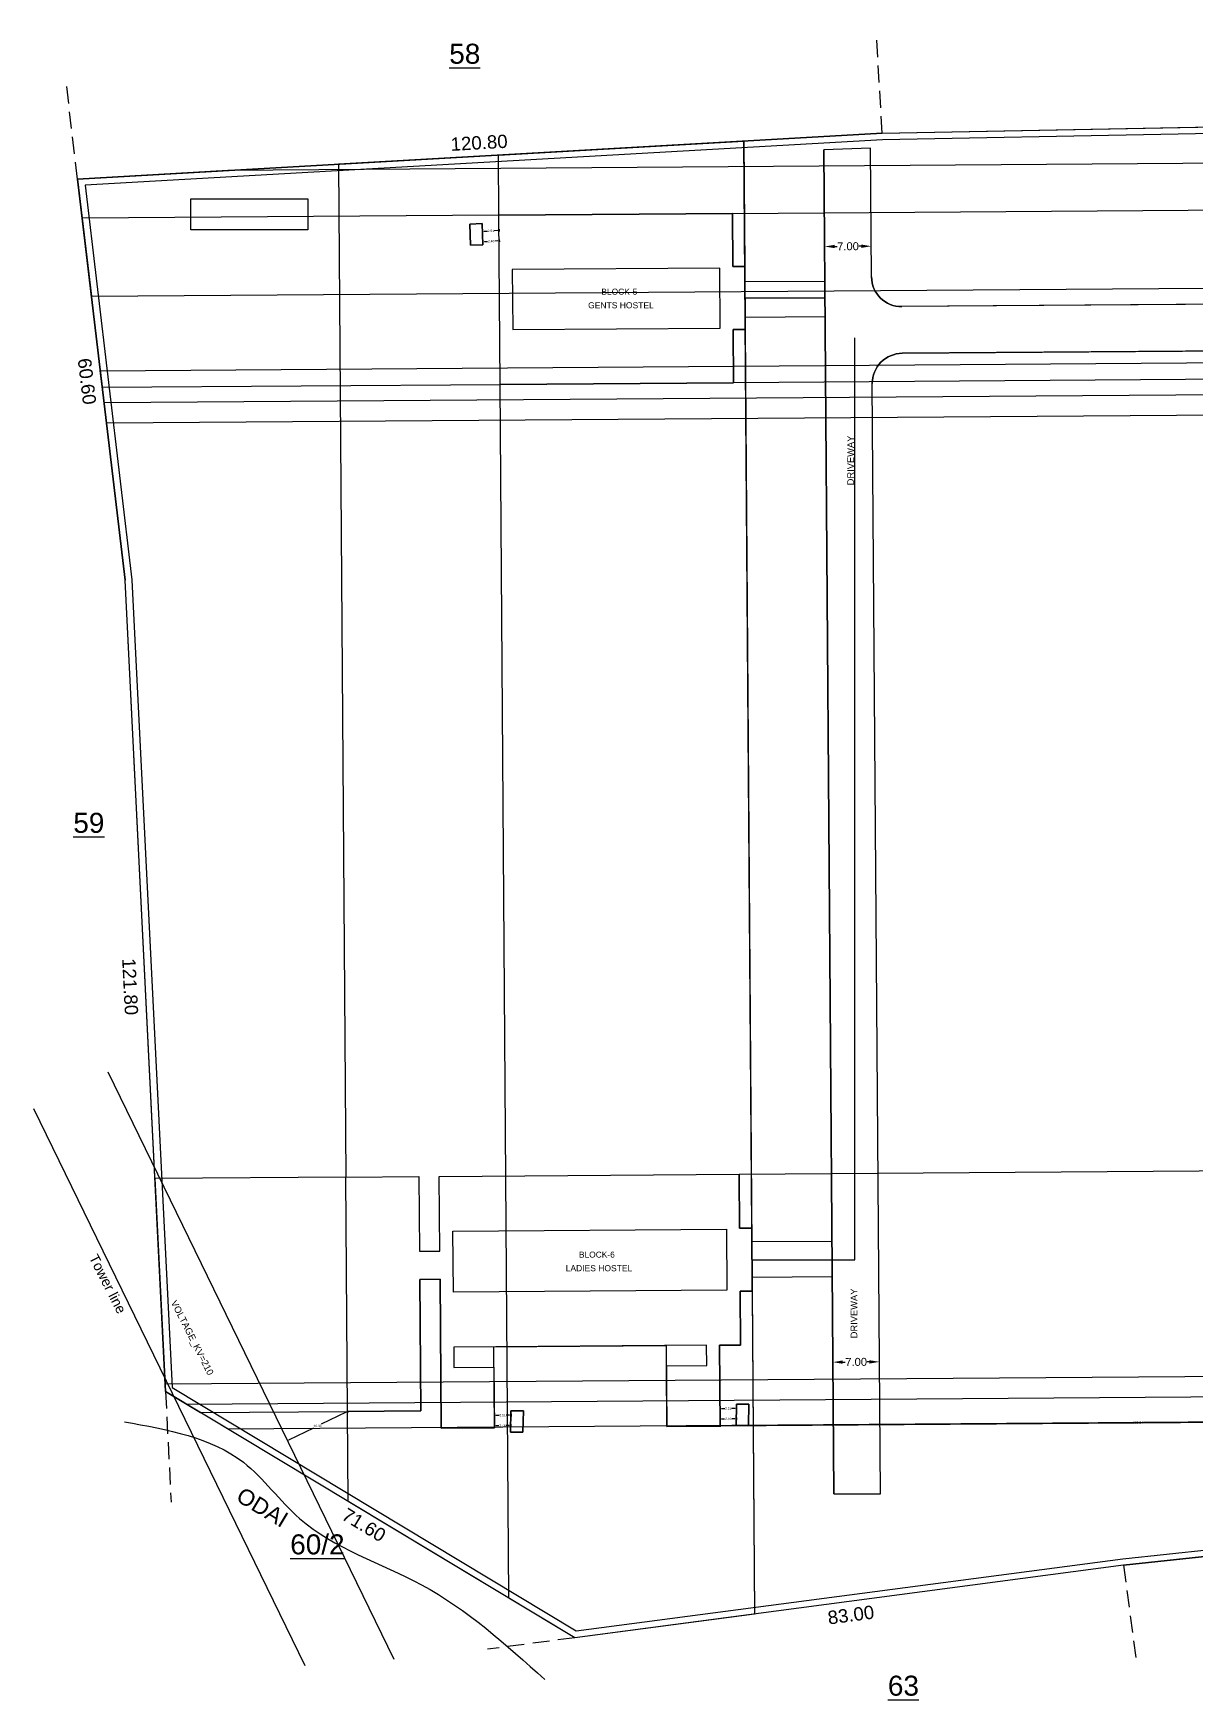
# Model space of a CAD drawing. Header units: metres. Extents: x 3715 to 4596, y 2418 to 2709.
# Drawn here: x 4220.4 to 4394.8, y 2425.6 to 2675.5 of the extents above; entities that cross this region are included whole.
import ezdxf

# ---------------------------------------------------------------- set-up
doc = ezdxf.new("R2010")
doc.units = ezdxf.units.M
doc.header["$MEASUREMENT"] = 0
doc.linetypes.add('HIDDEN', pattern=[9.525, 6.35, -3.175])
for name, color, linetype in [('BLK_1_LVL_0_REAR_SETBACK', 11, 'Continuous'), ('BLK_2_LVL_0_REAR_SETBACK', 11, 'Continuous'), ('BLK_3_LVL_0_REAR_SETBACK', 11, 'Continuous'), ('BLK_4_LVL_0_REAR_SETBACK', 11, 'Continuous'), ('BLK_5_INTERNAL_VEHICULAR_ACCESS', 7, 'Continuous'), ('BLK_5_LVL_0_BLDG_FOOT_PRINT', 1, 'Continuous'), ('BLK_5_LVL_0_FRONT_SETBACK', 2, 'Continuous'), ('BLK_5_LVL_0_REAR_SETBACK', 11, 'Continuous'), ('BLK_5_LVL_0_SIDE_SETBACK1', 171, 'Continuous'), ('BLK_5_LVL_0_SIDE_SETBACK2', 102, 'Continuous'), ('BLK_6_INTERNAL_VEHICULAR_ACCESS', 7, 'Continuous'), ('BLK_6_LVL_0_BLDG_FOOT_PRINT', 1, 'Continuous'), ('BLK_6_LVL_0_FRONT_SETBACK', 2, 'Continuous'), ('BLK_6_LVL_0_REAR_SETBACK', 11, 'Continuous'), ('BLK_6_LVL_0_SIDE_SETBACK1', 171, 'Continuous'), ('BLK_6_LVL_0_SIDE_SETBACK2', 102, 'Continuous'), ('DIST_BETWEEN_BLK_6_BLK_2', 65, 'Continuous'), ('DISTANCE_BLK', 7, 'Continuous'), ('DRIVE_WAY', 7, 'Continuous'), ('HORIZ_CLEAR_OHEL_0', 25, 'Continuous'), ('OHEL_0', 17, 'Continuous'), ('PLOT_BOUNDARY', 70, 'Continuous'), ('RWH', 130, 'Continuous'), ('SEPTIC_TANK', 146, 'Continuous'), ('SEPTIC_TANK_1', 146, 'Continuous'), ('SOLID_LIQUID_WASTE_TREATMENT', 7, 'Continuous'), ('VERT_CLEAR_OHEL_0', 35, 'Continuous'), ('VOLTAGE_0', 15, 'Continuous')]:
    doc.layers.add(name, color=color, linetype=linetype)
doc.styles.get("Standard").update_dxf_attribs({"font": 'arial.ttf'})
doc.styles.add('TEXT', font='arial.ttf', dxfattribs={"height": 87})
doc.linetypes.add('POWER', pattern='A,5,-0.2,[131,ltypeshp.shx,S=0.2,R=0,X=-0.2,Y=0],-0.4,[131,ltypeshp.shx,S=0.2,R=180,X=0.2,Y=0],-0.4,[131,ltypeshp.shx,S=0.2,R=0,X=-0.2,Y=0],-0.4,[131,ltypeshp.shx,S=0.2,R=180,X=0.2,Y=0],-0.4,[131,ltypeshp.shx,S=0.2,R=0,X=-0.2,Y=0],-0.4,[131,ltypeshp.shx,S=0.2,R=180,X=0.2,Y=0],-0.2', length=7.4)
doc.dimstyles.new('Copy of Standard road pattern', dxfattribs={"dimtxt": 1.2, "dimasz": 1.5, "dimexe": 0.18, "dimexo": 0.0625, "dimgap": 0.09, "dimtad": 0, "dimzin": 0, "dimdsep": 46, "dimtxsty": 'Standard', "dimcen": 0.09, "dimse1": 1, "dimse2": 1, "dimsd1": 1, "dimsd2": 1, "dimadec": 0, "dimazin": 0, "dimtfac": 1, "dimtofl": 0, "dimtmove": 2, "dimatfit": 3, "dimfxl": 0, "dimtolj": 1, "dimtzin": 0, "dimarcsym": 0})
doc.dimstyles.new('outer dim', dxfattribs={"dimtxt": 2, "dimasz": 0.23, "dimexe": 0.18, "dimexo": 0.0625, "dimgap": 0.09, "dimtad": 0, "dimzin": 0, "dimdsep": 46, "dimtxsty": 'Standard', "dimcen": 0.09, "dimse1": 1, "dimse2": 1, "dimsd1": 1, "dimsd2": 1, "dimadec": 0, "dimazin": 0, "dimtfac": 1, "dimtofl": 0, "dimtmove": 2, "dimatfit": 3, "dimfxl": 0, "dimtolj": 1, "dimtzin": 0, "dimarcsym": 0})
doc.dimstyles.get("Standard").update_dxf_attribs({"dimtxt": 0.35, "dimasz": 0.23, "dimexe": 0.18, "dimexo": 0.0625, "dimgap": 0.09, "dimtad": 0, "dimtih": 1, "dimtoh": 1, "dimzin": 0, "dimdsep": 46, "dimtxsty": 'Standard', "dimcen": 0.09, "dimadec": 0, "dimazin": 0, "dimtfac": 1, "dimtofl": 0, "dimtmove": 2, "dimatfit": 3, "dimfxl": 0, "dimtolj": 1, "dimtzin": 0, "dimarcsym": 0})

# ---------------------------------------------------------------- blocks, each defined once
blk = doc.blocks.new('*D412')
at = {"layer": 'HORIZ_CLEAR_OHEL_0', "color": 0, "lineweight": -2}
for p, q in [((4267.32, 2468.74), (4263.59, 2466.92)), ((4267.53, 2468.84), (4267.61, 2468.67)), ((4258.54, 2464.46), (4258.46, 2464.62)), ((4258.75, 2464.56), (4262.48, 2466.38))]:
    blk.add_line(p, q, dxfattribs=at)
at = {"layer": 'HORIZ_CLEAR_OHEL_0', "color": 0}
for points in [[(4267.31, 2468.77), (4267.34, 2468.7), (4267.53, 2468.84)], [(4258.73, 2464.59), (4258.76, 2464.52), (4258.54, 2464.46)]]:
    blk.add_solid(points, dxfattribs=at)
at = {"layer": 'HORIZ_CLEAR_OHEL_0', "color": 0, "insert": (4263.04, 2466.65), "char_height": 0.35, "attachment_point": 5}
blk.add_mtext('\\A1;10.00', dxfattribs=at)
blk = doc.blocks.new('*D413')
at = {"layer": 'DIST_BETWEEN_BLK_6_BLK_2', "color": 0, "lineweight": -2}
for p, q in [((4323.38, 2466.71), (4323.38, 2466.53)), ((4323.61, 2466.71), (4385.25, 2467.16)), ((4448.48, 2467.62), (4386.84, 2467.17)), ((4448.71, 2467.62), (4448.72, 2467.44))]:
    blk.add_line(p, q, dxfattribs=at)
at = {"layer": 'DIST_BETWEEN_BLK_6_BLK_2', "color": 0}
for points in [[(4323.61, 2466.75), (4323.61, 2466.67), (4323.38, 2466.71)], [(4448.48, 2467.66), (4448.48, 2467.58), (4448.71, 2467.62)]]:
    blk.add_solid(points, dxfattribs=at)
at = {"layer": 'DIST_BETWEEN_BLK_6_BLK_2', "color": 0, "insert": (4386.05, 2467.17), "char_height": 0.35, "attachment_point": 5}
blk.add_mtext('\\A1;125.34', dxfattribs=at)
blk = doc.blocks.new('*D415')
at = {"color": 0, "insert": (4474.43, 2453.84), "char_height": 2, "attachment_point": 5, "rotation": 6.1009}
blk.add_mtext('\\A1;181.80', dxfattribs=at)
blk = doc.blocks.new('*D416')
at = {"color": 0, "insert": (4343, 2438.31), "char_height": 2, "attachment_point": 5, "rotation": 7.525}
blk.add_mtext('\\A1;83.00', dxfattribs=at)
blk = doc.blocks.new('*D417')
at = {"color": 0, "insert": (4269.99, 2451.8), "char_height": 2, "attachment_point": 5, "rotation": 328.9447}
blk.add_mtext('\\A1;71.60', dxfattribs=at)
blk = doc.blocks.new('*D418')
at = {"color": 0, "insert": (4234.94, 2532.53), "char_height": 2, "attachment_point": 5, "rotation": 272.8536}
blk.add_mtext('\\A1;121.80', dxfattribs=at)
blk = doc.blocks.new('*D419')
at = {"color": 0, "insert": (4228.47, 2623.31), "char_height": 2, "attachment_point": 5, "rotation": 276.7449}
blk.add_mtext('\\A1;60.60', dxfattribs=at)
blk = doc.blocks.new('*D420')
at = {"color": 0, "insert": (4287.26, 2659.09), "char_height": 2, "attachment_point": 5, "rotation": 3.2625}
blk.add_mtext('\\A1;120.80', dxfattribs=at)
blk = doc.blocks.new('*D421')
at = {"color": 0, "insert": (4431.11, 2664.99), "char_height": 2, "attachment_point": 5, "rotation": 1.1025}
blk.add_mtext('\\A1;167.00', dxfattribs=at)
blk = doc.blocks.new('*D566')
at = {"layer": 'SEPTIC_TANK', "color": 0, "linetype": 'ByBlock', "lineweight": -2}
for p, q in [((4289.53, 2468.46), (4289.53, 2468.08)), ((4289.76, 2468.26), (4290.27, 2468.26)), ((4291.81, 2468.27), (4291.3, 2468.27)), ((4292.04, 2468.47), (4292.04, 2468.09))]:
    blk.add_line(p, q, dxfattribs=at)
at = {"layer": 'SEPTIC_TANK', "color": 0, "linetype": 'ByBlock'}
for points in [[(4289.76, 2468.3), (4289.76, 2468.22), (4289.53, 2468.26)], [(4291.81, 2468.31), (4291.81, 2468.23), (4292.04, 2468.27)]]:
    blk.add_solid(points, dxfattribs=at)
at = {"layer": 'SEPTIC_TANK', "color": 0, "linetype": 'ByBlock', "insert": (4290.78, 2468.27), "char_height": 0.35, "attachment_point": 5}
blk.add_mtext('\\A1;2.51', dxfattribs=at)
blk = doc.blocks.new('*D567')
at = {"layer": 'SEPTIC_TANK', "color": 0, "lineweight": -2}
for p, q in [((4289.54, 2466.91), (4289.54, 2466.53)), ((4289.77, 2466.71), (4290.23, 2466.71)), ((4291.78, 2466.72), (4291.32, 2466.72)), ((4292, 2466.92), (4292.01, 2466.54))]:
    blk.add_line(p, q, dxfattribs=at)
at = {"layer": 'SEPTIC_TANK', "color": 0}
for points in [[(4289.77, 2466.75), (4289.77, 2466.67), (4289.54, 2466.71)], [(4291.78, 2466.76), (4291.78, 2466.68), (4292.01, 2466.72)]]:
    blk.add_solid(points, dxfattribs=at)
at = {"layer": 'SEPTIC_TANK', "color": 0, "insert": (4290.77, 2466.72), "char_height": 0.35, "attachment_point": 5}
blk.add_mtext('\\A1;2.46', dxfattribs=at)
blk = doc.blocks.new('*D568')
at = {"layer": 'SEPTIC_TANK', "color": 0, "linetype": 'ByBlock', "lineweight": -2}
for p, q in [((4323.36, 2469.47), (4323.36, 2469.09)), ((4323.59, 2469.27), (4324.1, 2469.27)), ((4325.63, 2469.28), (4325.12, 2469.28)), ((4325.86, 2469.48), (4325.86, 2469.1))]:
    blk.add_line(p, q, dxfattribs=at)
at = {"layer": 'SEPTIC_TANK', "color": 0, "linetype": 'ByBlock'}
for points in [[(4323.59, 2469.31), (4323.59, 2469.23), (4323.36, 2469.27)], [(4325.63, 2469.32), (4325.63, 2469.24), (4325.86, 2469.28)]]:
    blk.add_solid(points, dxfattribs=at)
at = {"layer": 'SEPTIC_TANK', "color": 0, "linetype": 'ByBlock', "insert": (4324.61, 2469.27), "char_height": 0.35, "attachment_point": 5}
blk.add_mtext('\\A1;2.51', dxfattribs=at)
blk = doc.blocks.new('*D569')
at = {"layer": 'SEPTIC_TANK', "color": 0, "lineweight": -2}
for p, q in [((4323.37, 2467.92), (4323.37, 2467.54)), ((4323.6, 2467.72), (4324.05, 2467.72)), ((4325.6, 2467.73), (4325.15, 2467.73)), ((4325.83, 2467.93), (4325.83, 2467.55))]:
    blk.add_line(p, q, dxfattribs=at)
at = {"layer": 'SEPTIC_TANK', "color": 0}
for points in [[(4323.6, 2467.76), (4323.6, 2467.68), (4323.37, 2467.72)], [(4325.6, 2467.77), (4325.6, 2467.69), (4325.83, 2467.73)]]:
    blk.add_solid(points, dxfattribs=at)
at = {"layer": 'SEPTIC_TANK', "color": 0, "insert": (4324.6, 2467.73), "char_height": 0.35, "attachment_point": 5}
blk.add_mtext('\\A1;2.46', dxfattribs=at)
blk = doc.blocks.new('*D570')
at = {"layer": 'SEPTIC_TANK', "color": 0, "linetype": 'ByBlock', "lineweight": -2}
for p, q in [((4287.76, 2646), (4287.79, 2645.62)), ((4288.01, 2645.81), (4288.51, 2645.84)), ((4290.05, 2645.93), (4289.54, 2645.9)), ((4290.27, 2646.14), (4290.29, 2645.76))]:
    blk.add_line(p, q, dxfattribs=at)
at = {"layer": 'SEPTIC_TANK', "color": 0, "linetype": 'ByBlock'}
for points in [[(4288, 2645.85), (4288.01, 2645.77), (4287.78, 2645.8)], [(4290.05, 2645.97), (4290.05, 2645.89), (4290.28, 2645.94)]]:
    blk.add_solid(points, dxfattribs=at)
at = {"layer": 'SEPTIC_TANK', "color": 0, "linetype": 'ByBlock', "insert": (4289.03, 2645.87), "char_height": 0.35, "attachment_point": 5}
blk.add_mtext('\\A1;2.51', dxfattribs=at)
blk = doc.blocks.new('*D571')
at = {"layer": 'SEPTIC_TANK', "color": 0, "lineweight": -2}
for p, q in [((4287.82, 2644.45), (4287.84, 2644.07)), ((4288.06, 2644.26), (4288.51, 2644.29)), ((4290.06, 2644.38), (4289.6, 2644.35)), ((4290.28, 2644.59), (4290.3, 2644.21))]:
    blk.add_line(p, q, dxfattribs=at)
at = {"layer": 'SEPTIC_TANK', "color": 0}
for points in [[(4288.05, 2644.3), (4288.06, 2644.23), (4287.83, 2644.25)], [(4290.05, 2644.42), (4290.06, 2644.34), (4290.29, 2644.39)]]:
    blk.add_solid(points, dxfattribs=at)
at = {"layer": 'SEPTIC_TANK', "color": 0, "insert": (4289.06, 2644.32), "char_height": 0.35, "attachment_point": 5}
blk.add_mtext('\\A1;2.46', dxfattribs=at)
blk = doc.blocks.new('*D607')
at = {"layer": 'DRIVE_WAY', "color": 0, "lineweight": -2}
for p, q in [((4340.56, 2643.54), (4340.92, 2643.55)), ((4344.56, 2643.57), (4344.2, 2643.57))]:
    blk.add_line(p, q, dxfattribs=at)
at = {"layer": 'DRIVE_WAY', "color": 0}
for points in [[(4340.56, 2643.79), (4340.56, 2643.29), (4339.06, 2643.53)], [(4344.56, 2643.82), (4344.56, 2643.32), (4346.06, 2643.58)]]:
    blk.add_solid(points, dxfattribs=at)
at = {"layer": 'DRIVE_WAY', "color": 0, "insert": (4342.56, 2643.56), "char_height": 1.2, "attachment_point": 5, "rotation": 0.4172}
blk.add_mtext('\\A1;7.00', dxfattribs=at)
blk = doc.blocks.new('*D608')
at = {"layer": 'DRIVE_WAY', "color": 0, "lineweight": -2}
for p, q in [((4341.78, 2476.23), (4342.13, 2476.24)), ((4345.78, 2476.26), (4345.42, 2476.26))]:
    blk.add_line(p, q, dxfattribs=at)
at = {"layer": 'DRIVE_WAY', "color": 0}
for points in [[(4345.77, 2476.51), (4345.78, 2476.01), (4347.28, 2476.27)], [(4341.77, 2476.48), (4341.78, 2475.98), (4340.28, 2476.22)]]:
    blk.add_solid(points, dxfattribs=at)
at = {"layer": 'DRIVE_WAY', "color": 0, "insert": (4343.78, 2476.25), "char_height": 1.2, "attachment_point": 5, "rotation": 0.4172}
blk.add_mtext('\\A1;7.00', dxfattribs=at)

msp = doc.modelspace()

# ---------------------------------------------------------------- linework, layer by layer
at = {"linetype": 'HIDDEN', "ltscale": 0.4}
for p, q in [((4347.67594, 2660.5277), (4346.82229, 2675.50339)), ((4227.07171, 2653.65298), (4225.30997, 2668.54916)), ((4240.25285, 2471.82343), (4241.07926, 2455.24402)), ((4383.87557, 2445.75707), (4385.83996, 2430.88625)), ((4301.59039, 2434.88746), (4288.50407, 2433.1588))]:
    msp.add_line(p, q, dxfattribs=at)
for p, q in [((4347.67594, 2660.5277), (4514.64502, 2663.74099)), ((4347.67594, 2660.5277), (4227.07171, 2653.65298)), ((4340.41961, 2456.49307), (4338.95187, 2658.05432)), ((4346.09094, 2638.98195), (4345.95057, 2658.25812)), ((4227.07171, 2653.65298), (4234.18916, 2593.4724)), ((4327.10657, 2638.26854), (4339.09561, 2638.35584)), ((4577.01898, 2636.16319), (4350.62358, 2634.51483)), ((4327.14527, 2632.95296), (4339.13431, 2633.04026)), ((4511.67683, 2628.68726), (4350.67456, 2627.51502)), ((4347.4198, 2456.49307), (4346.20744, 2622.98237)), ((4240.25285, 2471.82343), (4234.18916, 2593.4724)), ((4328.15494, 2494.29805), (4340.14398, 2494.38536)), ((4328.19365, 2488.98248), (4340.18269, 2489.06978)), ((4301.59039, 2434.88745), (4240.25285, 2471.82343)), ((4383.87557, 2445.75707), (4564.64591, 2465.07871)), ((4383.87557, 2445.75707), (4301.59039, 2434.88746))]:
    msp.add_line(p, q)
at = {"ltscale": 0.1}
msp.add_line((4340.41961, 2456.49307), (4347.4198, 2456.49307), dxfattribs=at)
at = {"color": 7, "ltscale": 300}
for points in [[(4285.97212, 2643.71005), (4285.86577, 2646.89132), (4287.7216, 2646.96378), (4287.82795, 2643.7825)], [(4325.79917, 2466.74779), (4325.85919, 2469.93028), (4327.71627, 2469.90567), (4327.65625, 2466.72318)], [(4291.97282, 2465.73892), (4292.03284, 2468.92141), (4293.88992, 2468.8968), (4293.8299, 2465.71431)]]:
    msp.add_lwpolyline(points, close=True, dxfattribs=at)
for points in [[(4323.40735, 2631.29068), (4323.34182, 2640.29045), (4292.23764, 2640.06395), (4292.30318, 2631.06419)], [(4324.39795, 2487.00511), (4283.40343, 2486.70659), (4283.33685, 2495.85035), (4324.33136, 2496.14887)]]:
    msp.add_lwpolyline(points, close=True)
at = {"ltscale": 0.1}
msp.add_lwpolyline([(4326.25259, 2504.39267), (4326.31138, 2496.31891), (4328.14013, 2496.33223), (4328.20898, 2486.87725), (4326.38023, 2486.86393), (4326.43902, 2478.79015), (4323.2895, 2478.76722), (4323.37791, 2466.62634), (4315.40252, 2466.56826), (4315.33631, 2475.66122), (4321.39403, 2475.70534), (4321.37184, 2478.75325), (4283.46338, 2478.47721), (4283.48557, 2475.42929), (4289.4798, 2475.47294), (4289.54601, 2466.37998), (4281.57062, 2466.3219), (4281.40808, 2488.64283), (4278.36016, 2488.62064), (4278.50365, 2468.91584), (4267.53114, 2468.83594), (4267.27535, 2503.96321), (4278.24786, 2504.04311), (4278.32927, 2492.86361), (4281.37719, 2492.88581), (4281.29578, 2504.0653), (4326.25259, 2504.39267)], close=True, dxfattribs=at)
for centre, start, end in [((4350.59082, 2639.01471), 180.4172136, 270.4171565), ((4350.70732, 2623.01514), 90.4171565, 180.4172136)]:
    msp.add_arc(centre, 4.5, start, end)
msp.add_spline([(4234.07721, 2467.26476), (4251.91394, 2461.20227), (4260.33432, 2452.78715), (4278.62373, 2442.83381), (4297.09426, 2428.62766)], degree=3)
at = {"layer": 'BLK_1_LVL_0_REAR_SETBACK', "color": 11}
msp.add_lwpolyline([(4447.61843, 2618.64029), (4448.66852, 2474.43411), (4240.19838, 2472.91606), (4234.18916, 2593.4724), (4231.39881, 2617.06581), (4447.61843, 2618.64029)], close=True, dxfattribs=at)
at = {"layer": 'BLK_2_LVL_0_REAR_SETBACK', "color": 11}
msp.add_lwpolyline([(4448.68621, 2471.4325), (4448.71396, 2467.6226), (4249.63631, 2466.17294), (4243.38469, 2469.93751), (4448.68621, 2471.4325)], close=True, dxfattribs=at)
at = {"layer": 'BLK_3_LVL_0_REAR_SETBACK', "color": 11}
msp.add_lwpolyline([(4447.56185, 2626.46326), (4447.59695, 2621.64339), (4231.04383, 2620.06694), (4230.47435, 2624.88246), (4447.56185, 2626.46326)], close=True, dxfattribs=at)
at = {"layer": 'BLK_4_LVL_0_REAR_SETBACK', "color": 11}
msp.add_lwpolyline([(4465.69949, 2637.79059), (4465.67334, 2641.38202), (4447.45333, 2641.24935), (4447.34318, 2656.37543), (4249.5666, 2654.93524), (4227.07171, 2653.65298), (4229.15145, 2636.06808), (4465.69949, 2637.79059)], close=True, dxfattribs=at)
at = {"layer": 'BLK_5_INTERNAL_VEHICULAR_ACCESS', "color": 161}
msp.add_line((4327.13298, 2634.64129), (4327.13298, 2634.64129), dxfattribs=at)
msp.add_lwpolyline([(4327.12441, 2635.81787), (4339.11379, 2635.81788)], dxfattribs=at)
at = {"layer": 'BLK_5_LVL_0_BLDG_FOOT_PRINT'}
msp.add_lwpolyline([(4290.41294, 2622.85022), (4290.22798, 2648.24954), (4325.23206, 2648.50443), (4325.29005, 2640.52965), (4327.09001, 2640.54275), (4327.15882, 2631.093), (4325.35887, 2631.0799), (4325.41701, 2623.1051), (4290.41294, 2622.85022)], close=True, dxfattribs=at)
at = {"layer": 'BLK_5_LVL_0_FRONT_SETBACK'}
msp.add_lwpolyline([(4578.04466, 2650.34534), (4576.20667, 2624.93119), (4325.41702, 2623.10276), (4325.35887, 2631.0799), (4327.15882, 2631.09298), (4327.09001, 2640.54275), (4325.29005, 2640.52965), (4325.23206, 2648.50443), (4578.04466, 2650.34534)], close=True, dxfattribs=at)
at = {"layer": 'BLK_5_LVL_0_REAR_SETBACK', "color": 11}
msp.add_lwpolyline([(4290.22798, 2648.24954), (4227.76456, 2647.7947), (4230.7656, 2622.41989), (4290.41294, 2622.85022), (4290.22798, 2648.24954)], close=True, dxfattribs=at)
at = {"layer": 'BLK_5_LVL_0_SIDE_SETBACK1'}
msp.add_lwpolyline([(4290.41294, 2622.85022), (4325.41702, 2623.10276), (4325.35887, 2631.0799), (4327.15882, 2631.093), (4328.56162, 2438.45027), (4301.59039, 2434.88745), (4291.73843, 2440.82006), (4290.41294, 2622.85022)], close=True, dxfattribs=at)
at = {"layer": 'BLK_5_LVL_0_SIDE_SETBACK2'}
msp.add_lwpolyline([(4290.16245, 2657.2493), (4326.95308, 2659.34645), (4327.09, 2640.54275), (4325.29005, 2640.52965), (4325.23198, 2648.50443), (4290.22798, 2648.24954), (4290.16245, 2657.2493)], close=True, dxfattribs=at)
at = {"layer": 'BLK_6_INTERNAL_VEHICULAR_ACCESS', "color": 161}
msp.add_lwpolyline([(4328.17476, 2491.57699), (4343.58965, 2491.57699), (4343.58965, 2629.84122)], dxfattribs=at)
at = {"layer": 'BLK_6_LVL_0_BLDG_FOOT_PRINT'}
msp.add_lwpolyline([(4326.25259, 2504.39267), (4326.31138, 2496.31891), (4328.14013, 2496.33223), (4328.20898, 2486.87725), (4326.38023, 2486.86393), (4326.43902, 2478.79015), (4323.2895, 2478.76722), (4323.37791, 2466.62634), (4315.40252, 2466.56826), (4315.33631, 2475.66122), (4321.39403, 2475.70534), (4321.37184, 2478.75325), (4283.46338, 2478.47721), (4283.48557, 2475.42929), (4289.4798, 2475.47294), (4289.54601, 2466.37998), (4281.57062, 2466.3219), (4281.40808, 2488.64283), (4278.36016, 2488.62064), (4278.50365, 2468.91584), (4267.53114, 2468.83594), (4267.27535, 2503.96321), (4278.24786, 2504.04311), (4278.32927, 2492.86361), (4281.37719, 2492.88581), (4281.29578, 2504.0653), (4326.25259, 2504.39267)], close=True, dxfattribs=at)
at = {"layer": 'BLK_6_LVL_0_FRONT_SETBACK'}
msp.add_lwpolyline([(4326.25259, 2504.39267), (4567.61626, 2506.15026), (4564.88502, 2468.38497), (4323.37791, 2466.62634), (4323.2895, 2478.76722), (4326.43902, 2478.79015), (4326.38023, 2486.86393), (4328.20898, 2486.87725), (4328.14013, 2496.33223), (4326.31138, 2496.31891), (4326.25259, 2504.39267)], close=True, dxfattribs=at)
at = {"layer": 'BLK_6_LVL_0_REAR_SETBACK', "color": 11}
msp.add_lwpolyline([(4267.53114, 2468.83594), (4267.27535, 2503.96321), (4238.6612, 2503.75484), (4240.25285, 2471.82343), (4245.48066, 2468.67537), (4267.53114, 2468.83594)], close=True, dxfattribs=at)
at = {"layer": 'BLK_6_LVL_0_SIDE_SETBACK1'}
msp.add_lwpolyline([(4328.20898, 2486.87725), (4328.56162, 2438.45027), (4301.59039, 2434.88746), (4267.62943, 2455.33791), (4267.53114, 2468.83594), (4278.50365, 2468.91584), (4278.36016, 2488.62064), (4281.40808, 2488.64283), (4281.57062, 2466.3219), (4289.54601, 2466.37998), (4289.4576, 2478.52086), (4315.31412, 2478.70914), (4315.40252, 2466.56826), (4323.37791, 2466.62634), (4323.2895, 2478.76722), (4326.43902, 2478.79015), (4326.38023, 2486.86393), (4328.20898, 2486.87725)], close=True, dxfattribs=at)
at = {"layer": 'BLK_6_LVL_0_SIDE_SETBACK2'}
msp.add_lwpolyline([(4267.27535, 2503.96321), (4278.24786, 2504.04311), (4278.32927, 2492.86361), (4281.37719, 2492.88581), (4281.29578, 2504.0653), (4326.25259, 2504.39267), (4326.31138, 2496.31891), (4328.14013, 2496.33223), (4326.95308, 2659.34645), (4266.1691, 2655.88162), (4267.27535, 2503.96321)], close=True, dxfattribs=at)
at = {"layer": 'DISTANCE_BLK', "color": 238}
for points in [[(4290.41294, 2622.85022), (4290.22798, 2648.24954), (4325.23206, 2648.50443), (4325.29005, 2640.52965), (4327.09001, 2640.54275), (4327.15882, 2631.093), (4325.35887, 2631.0799), (4325.41701, 2623.1051), (4290.41294, 2622.85022)], [(4326.25259, 2504.39267), (4326.31138, 2496.31891), (4328.14013, 2496.33223), (4328.20898, 2486.87725), (4326.38023, 2486.86393), (4326.43902, 2478.79015), (4323.2895, 2478.76722), (4323.37791, 2466.62634), (4315.40252, 2466.56826), (4315.33631, 2475.66122), (4321.39403, 2475.70534), (4321.37184, 2478.75325), (4283.46338, 2478.47721), (4283.48557, 2475.42929), (4289.4798, 2475.47294), (4289.54601, 2466.37998), (4281.57062, 2466.3219), (4281.40808, 2488.64283), (4278.36016, 2488.62064), (4278.50365, 2468.91584), (4267.53114, 2468.83594), (4267.27535, 2503.96321), (4278.24786, 2504.04311), (4278.32927, 2492.86361), (4281.37719, 2492.88581), (4281.29578, 2504.0653), (4326.25259, 2504.39267)]]:
    msp.add_lwpolyline(points, close=True, dxfattribs=at)
at = {"layer": 'DRIVE_WAY', "color": 255}
msp.add_lwpolyline([(4576.84406, 2636.16192), (4350.62358, 2634.51483, -0.41421327), (4346.09094, 2638.98195), (4345.95057, 2658.25812), (4338.95187, 2658.05432), (4340.41961, 2456.49307), (4347.4198, 2456.49307), (4346.20744, 2622.98237, -0.414213854), (4350.67456, 2627.51502), (4511.67683, 2628.68726, -0.416347657)], format="xyb", dxfattribs=at)
at = {"layer": 'OHEL_0', "linetype": 'POWER'}
for p, q in [((4274.53433, 2431.60589), (4231.63935, 2519.71369)), ((4220.43307, 2514.25796), (4261.10815, 2430.7212))]:
    msp.add_line(p, q, dxfattribs=at)
at = {"layer": 'PLOT_BOUNDARY', "ltscale": 400}
msp.add_lwpolyline([(4301.59039, 2434.88745), (4240.25285, 2471.82343), (4234.18916, 2593.4724), (4227.07171, 2653.65298), (4347.67594, 2660.5277), (4514.64502, 2663.74099), (4579.04366, 2664.15875), (4564.64591, 2465.07871), (4383.87557, 2445.75707), (4301.59039, 2434.88746)], close=True, dxfattribs=at)
at = {"layer": 'RWH', "ltscale": 400}
msp.add_lwpolyline([(4514.78566, 2459.74939), (4383.87557, 2445.75707), (4301.59038, 2434.88745), (4240.25285, 2471.82343), (4234.18916, 2593.4724), (4227.07171, 2653.65298), (4347.67594, 2660.5277), (4514.64502, 2663.74099), (4575.64483, 2664.1367), (4575.65131, 2663.13672), (4514.65788, 2662.74105), (4347.71403, 2659.52825), (4228.18961, 2652.71508), (4235.18623, 2593.55611), (4241.22509, 2472.40528), (4301.8064, 2435.92468), (4383.75693, 2446.75008), (4514.67938, 2460.74373), (4514.78566, 2459.74939)], close=True, dxfattribs=at)
at = {"layer": 'SEPTIC_TANK_1', "linetype": 'ByBlock'}
for points in [[(4285.86577, 2646.89132), (4285.97212, 2643.71005), (4287.82795, 2643.7825), (4287.7216, 2646.96378)], [(4325.85919, 2469.93028), (4325.79917, 2466.74779), (4327.65625, 2466.72318), (4327.71627, 2469.90567)], [(4292.03284, 2468.92141), (4291.97282, 2465.73892), (4293.8299, 2465.71431), (4293.88992, 2468.8968)]]:
    msp.add_lwpolyline(points, close=True, dxfattribs=at)
at = {"layer": 'SOLID_LIQUID_WASTE_TREATMENT'}
msp.add_lwpolyline([(4244.02948, 2650.6992), (4261.56808, 2650.6992), (4261.56808, 2646.05719), (4244.02948, 2646.05719)], close=True, dxfattribs=at)
at = {"layer": 'VERT_CLEAR_OHEL_0'}
msp.add_point((4267.53114, 2468.83594), dxfattribs=at)

# ---------------------------------------------------------------- texts
at = {"ltscale": 0.1, "char_height": 3, "attachment_point": 1}
for s, insert in [('{\\L58}', (4282.78001, 2673.94087)), ('{\\L59}', (4226.42493, 2558.60358)), ('{\\L60/2}', (4258.94149, 2450.39608)), ('{\\L63}', (4348.53819, 2429.20466))]:
    msp.add_mtext_dynamic_manual_height_columns(s, width=21.8936767, gutter_width=1, heights=[4.55008], dxfattribs=dict(at, insert=insert))
at = {"char_height": 0.9, "attachment_point": 1}
for s, insert in [('BLOCK-5', (4305.59188, 2637.21178)), ('BLOCK-6', (4302.22621, 2492.80233))]:
    msp.add_mtext_dynamic_manual_height_columns(s, width=35.5827369, gutter_width=1, heights=[0.93192], dxfattribs=dict(at, insert=insert))
at = {"char_height": 0.9118617, "width": 18.2000045, "attachment_point": 1, "style": 'TEXT'}
for s, insert in [('GENTS HOSTEL', (4303.60546, 2635.1778)), ('LADIES HOSTEL', (4300.23979, 2490.76834))]:
    msp.add_mtext(s, dxfattribs=dict(at, insert=insert))
at = {"attachment_point": 1}
for s, width, insert, char_height, rotation in [('DRIVEWAY', 12.7930678, (4342.44602, 2607.71834), 1, 90), ('DRIVEWAY', 12.7930678, (4342.95404, 2479.80168), 1, 90), ('ODAI', 4.7617441, (4251.88852, 2457.60119), 2.4, 328.9446652)]:
    msp.add_mtext_dynamic_manual_height_columns(s, width=width, gutter_width=1, heights=[0], dxfattribs=dict(at, insert=insert, char_height=char_height, rotation=rotation))
at = {"insert": (4230.05689, 2492.59439), "char_height": 1.495836, "width": 14.123955, "attachment_point": 1, "rotation": 297}
msp.add_mtext('Tower line', dxfattribs=at)
at = {"layer": 'VOLTAGE_0', "insert": (4241.90366, 2485.63313), "char_height": 1, "attachment_point": 1, "rotation": 297}
msp.add_mtext_dynamic_manual_height_columns('VOLTAGE_KV=210', width=38.1783718, gutter_width=1, heights=[0], dxfattribs=at)

# ---------------------------------------------------------------- dimensions: what is measured, and where the dimension line sits
for p1, p2, distance, picture, middle in [((4347.67594, 2660.5277), (4514.64502, 2663.74099), 2.85935, '*D421', (4431.10546, 2664.99317)), ((4227.07171, 2653.65298), (4347.67594, 2660.5277), 1.99838, '*D420', (4287.2601, 2659.08548)), ((4234.18916, 2593.4724), (4227.07171, 2653.65298), 2.17512, '*D419', (4228.47037, 2623.30722)), ((4240.25285, 2471.82343), (4234.18916, 2593.4724), 2.28408, '*D418', (4234.93976, 2532.53421)), ((4301.59039, 2434.88745), (4240.25285, 2471.82343), 1.81078, '*D417', (4269.9875, 2451.8042)), ((4383.87557, 2445.75707), (4564.64591, 2465.07871), -1.59049, '*D415', (4474.42978, 2453.8364)), ((4301.59038, 2434.88745), (4383.87557, 2445.75707), -2.03388, '*D416', (4342.99933, 2438.30589))]:
    dim = msp.add_aligned_dim(p1=p1, p2=p2, distance=distance, dimstyle='outer dim')
    dim.commit()
    dim.dimension.update_dxf_attribs({"geometry": picture, "text_midpoint": middle})
at = {"layer": 'DIST_BETWEEN_BLK_6_BLK_2', "color": 65}
dim = msp.add_aligned_dim(p1=(4448.71396, 2467.6226), p2=(4323.3773, 2466.70991), distance=0, dimstyle='Standard', dxfattribs=at)
dim.commit()
dim.dimension.update_dxf_attribs({"geometry": '*D413', "text_midpoint": (4386.04563, 2467.16625)})
at = {"layer": 'DRIVE_WAY', "color": 255}
for p1, p2, distance, picture, middle in [((4339.05339, 2644.11236), (4346.05321, 2644.16334), -0.58087, '*D607', (4342.55753, 2643.55699)), ((4340.26476, 2477.75874), (4347.26457, 2477.80971), -1.53541, '*D608', (4343.77585, 2476.24885))]:
    dim = msp.add_aligned_dim(p1=p1, p2=p2, distance=distance, dimstyle='Copy of Standard road pattern', override={"dimsd1": 0, "dimsd2": 0}, dxfattribs=at)
    dim.commit()
    dim.dimension.update_dxf_attribs({"geometry": picture, "text_midpoint": middle})
at = {"layer": 'HORIZ_CLEAR_OHEL_0'}
dim = msp.add_aligned_dim(p1=(4267.53114, 2468.83594), p2=(4258.54006, 2464.45867), distance=0, dimstyle='Standard', dxfattribs=at)
dim.commit()
dim.dimension.update_dxf_attribs({"geometry": '*D412', "text_midpoint": (4263.0356, 2466.6473)})
at = {"layer": 'SEPTIC_TANK', "color": 1, "linetype": 'ByBlock'}
for p1, p2, picture, middle in [((4290.24007, 2646.58991), (4287.73888, 2646.44687), '*D570', (4289.02658, 2645.86957)), ((4325.85919, 2469.93028), (4323.35394, 2469.91812), '*D568', (4324.60972, 2469.27433)), ((4292.03284, 2468.92141), (4289.52759, 2468.90925), '*D566', (4290.78337, 2468.26546))]:
    dim = msp.add_aligned_dim(p1=p1, p2=p2, distance=0.64988, dimstyle='Standard', dxfattribs=at)
    dim.commit()
    dim.dimension.update_dxf_attribs({"geometry": picture, "text_midpoint": middle})
at = {"layer": 'SEPTIC_TANK', "color": 2}
for p1, p2, picture, middle in [((4290.25166, 2644.99788), (4287.79205, 2644.8563), '*D571', (4289.0567, 2644.32175)), ((4292.00283, 2467.33016), (4289.53918, 2467.31729), '*D567', (4290.77418, 2466.71739)), ((4325.82918, 2468.33904), (4323.36553, 2468.32616), '*D569', (4324.60053, 2467.72627))]:
    dim = msp.add_aligned_dim(p1=p1, p2=p2, distance=0.60634, dimstyle='Standard', dxfattribs=at)
    dim.commit()
    dim.dimension.update_dxf_attribs({"geometry": picture, "text_midpoint": middle})

doc.saveas('drawing.dxf')
